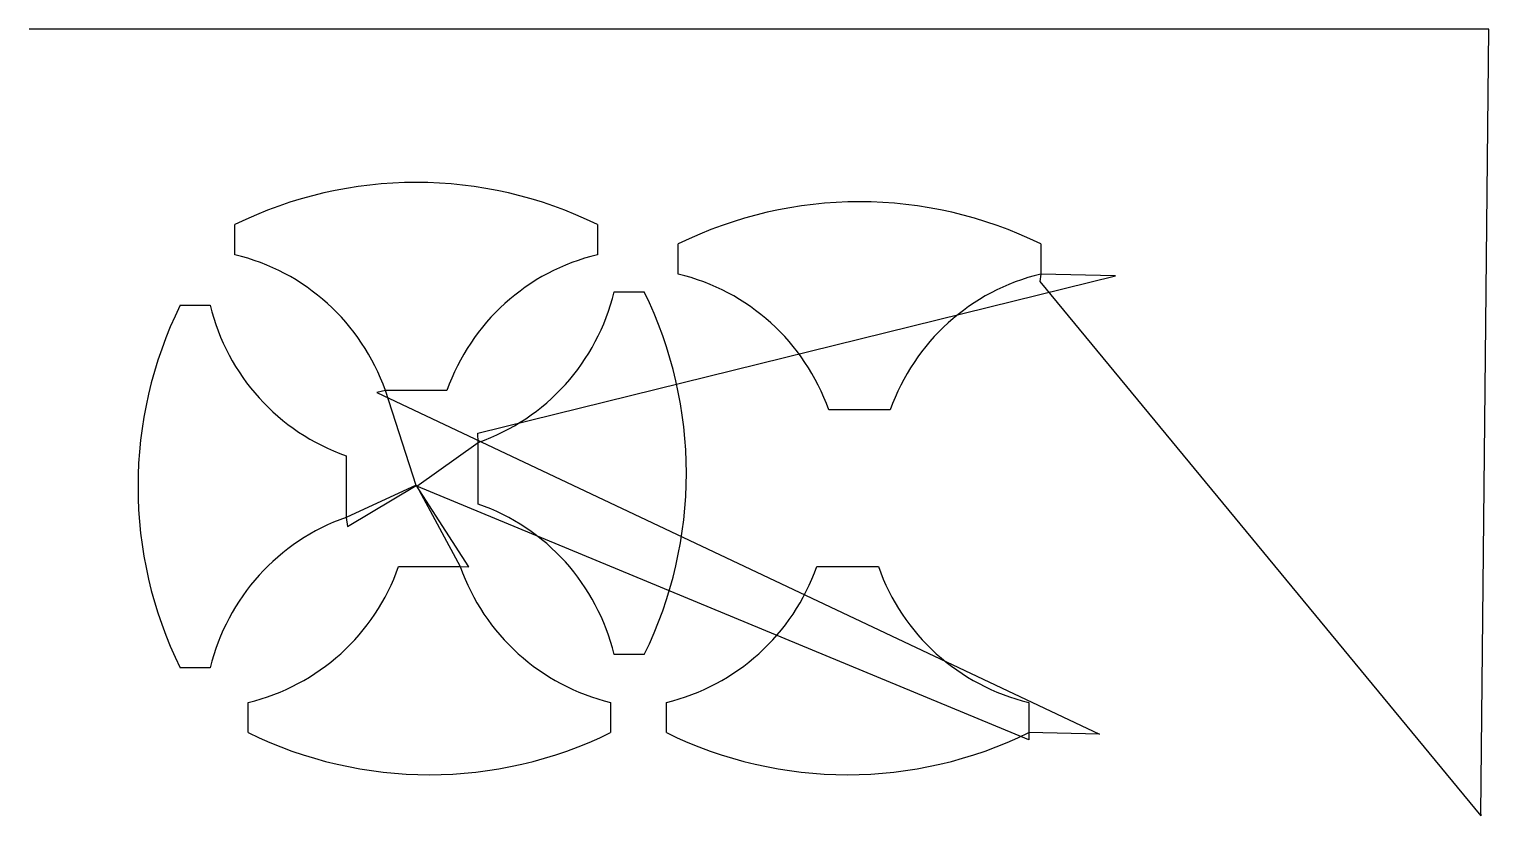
# Model space of a CAD drawing. Header units: metres. Extents: x 275 to 1131, y 504 to 965.
import ezdxf

# ---------------------------------------------------------------- set-up
doc = ezdxf.new("R2010")
doc.units = ezdxf.units.M

msp = doc.modelspace()

# ---------------------------------------------------------------- linework, layer by layer
at = {"layer": 'TOOL_0'}
for p, q in [((276.205, 964.882), (275.205, 964.882)), ((1131.125, 964.882), (276.205, 964.882)), ((1126.439, 504.765), (1131.125, 964.882)), ((395.882, 832.654), (395.882, 850.371)), ((608.382, 850.371), (608.382, 832.654)), ((655.852, 821.318), (655.852, 839.035)), ((868.352, 839.035), (868.352, 821.318)), ((538.242, 728.054), (912.134, 820.219)), ((868.352, 821.318), (867.749, 816.934)), ((867.749, 816.934), (1126.429, 503.765)), ((912.134, 820.219), (868.353, 821.318)), ((618.169, 810.832), (635.886, 810.833)), ((363.7, 803.012), (381.417, 803.011)), ((484.057, 753.057), (479.007, 751.971)), ((479.007, 751.971), (902.922, 551.629)), ((520.206, 753.057), (484.057, 753.057)), ((502.099, 697.334), (484.058, 753.057)), ((780.177, 741.721), (744.028, 741.721)), ((538.572, 722.658), (538.242, 728.054)), ((502.601, 697.084), (538.572, 722.657)), ((538.572, 686.509), (538.572, 722.658)), ((461.014, 714.836), (461.015, 678.687)), ((502.097, 697.585), (461.013, 678.687)), ((461.94, 673.415), (502.099, 697.334)), ((532.969, 649.747), (502.097, 697.585)), ((502.347, 697.331), (527.999, 649.848)), ((861.406, 548.392), (502.601, 697.084)), ((461.015, 678.687), (461.94, 673.415)), ((491.85, 649.849), (527.999, 649.85)), ((527.999, 649.85), (532.969, 649.747)), ((737.011, 649.851), (773.16, 649.852)), ((635.886, 598.333), (618.169, 598.333)), ((381.416, 590.511), (363.699, 590.511)), ((403.674, 552.535), (403.675, 570.252)), ((616.174, 570.251), (616.175, 552.534)), ((648.835, 552.537), (648.836, 570.254)), ((861.335, 570.255), (861.336, 552.538)), ((861.336, 552.538), (861.406, 548.392)), ((902.922, 551.629), (861.336, 552.536)), ((1126.429, 503.765), (1126.439, 504.765)), ((1126.439, 504.765), (1126.429, 503.765)), ((1126.429, 503.765), (1126.439, 504.765))]:
    msp.add_line(p, q, dxfattribs=at)
for centre, radius, start, end in [((502.132, 634.057), 241, 63.840463, 116.159537), ((762.102, 622.721), 241, 63.840463, 116.159537), ((367.032, 712.057), 124, 19.307884, 76.546178), ((637.232, 712.057), 124, 103.453822, 160.692116), ((627.002, 700.721), 124, 19.307884, 76.546178), ((897.203, 700.721), 124, 103.453822, 160.692116), ((497.572, 839.683), 124, 289.307884, 346.545728), ((419.572, 704.583), 241, 333.840463, 26.159537), ((580.013, 696.761), 241, 153.840144, 206.159537), ((502.014, 831.861), 124, 193.453822, 250.691964), ((497.572, 569.483), 124, 13.453822, 70.692116), ((502.013, 561.661), 124, 109.307884, 166.546178), ((374.825, 690.849), 124, 283.453822, 340.691964), ((645.025, 690.848), 124, 199.307884, 256.545728), ((619.986, 690.851), 124, 283.453822, 340.691964), ((890.186, 690.852), 124, 199.307884, 256.545728), ((509.925, 768.848), 241, 243.840144, 296.159537), ((755.086, 768.85), 241, 243.840144, 296.159537)]:
    msp.add_arc(centre, radius, start, end, dxfattribs=at)

doc.saveas('drawing.dxf')
